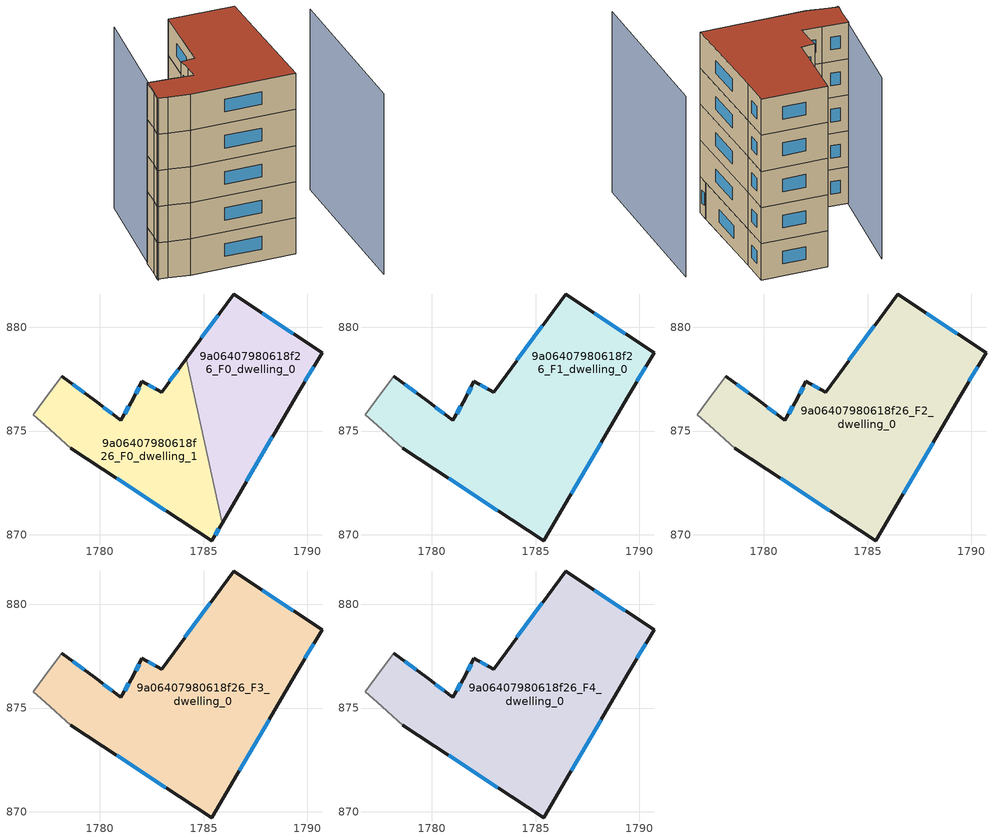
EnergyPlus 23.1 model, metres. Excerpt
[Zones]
9a06407980618f26_F0_dwelling_0
 floor ground (EU_floor_Construction): 1790.7,878.77 1789.48,876.73 1785.89,870.57 1784.15,878.48 1786.44,881.6 z0
 wall outside (EU_wall_Construction): 1785.89,870.57 1789.48,876.73 1790.7,878.77 1786.44,881.6 1784.15,878.48 z0:3
 wall to 9a06407980618f26_F0_dwelling_1 (EU_wall_Construction): 1784.15,878.48 1785.89,870.57 z0:3
 window (EU_Window_Construction): 1787.06,872.57 1788.31,874.72 / 1785.7,880.58 1784.9,879.5 / 1789.32,879.69 1787.83,880.68 / 1789.88,877.39 1790.3,878.1 z0.98:2.02
9a06407980618f26_F0_dwelling_1
 floor ground (EU_floor_Construction): 1784.15,878.48 1785.89,870.57 1785.39,869.71 1778.6,874.17 1777.36,875.28 1776.78,875.79 1777.33,876.52 1778.16,877.64 1779.77,876.45 1781,875.53 1781.59,876.5 1782.03,877.4 1782.97,876.88 z0
 wall outside (EU_wall_Construction): 1784.15,878.48 1782.97,876.88 1782.03,877.4 1781.59,876.5 1781,875.53 1779.77,876.45 1778.16,877.64 / 1778.6,874.17 1785.39,869.71 1785.89,870.57 z0:3
 wall adiabatic (EU_wall_Construction): 1778.16,877.64 1777.33,876.52 1776.78,875.79 1777.36,875.28 1778.6,874.17 z0:3
 window (EU_Window_Construction): 1781.4,876.18 1781.19,875.84 / 1781.89,877.1 1781.73,876.79 / 1782.67,877.05 1782.34,877.23 / 1783.77,877.96 1783.36,877.4 / 1785.55,869.99 1785.73,870.29 / 1780.81,872.72 1783.18,871.16 / 1779.25,876.83 1778.68,877.25 / 1780.6,875.83 1780.17,876.15 z0.98:2.02
9a06407980618f26_F1_dwelling_0
 floor to 9a06407980618f26_F0_dwelling_0 (EU_floor_Construction): 1790.7,878.77 1789.48,876.73 1785.89,870.57 1784.15,878.48 1786.44,881.6 z3
 floor to 9a06407980618f26_F0_dwelling_1 (EU_floor_Construction): 1784.15,878.48 1785.89,870.57 1785.39,869.71 1778.6,874.17 1777.36,875.28 1776.78,875.79 1777.33,876.52 1778.16,877.64 1779.77,876.45 1781,875.53 1781.59,876.5 1782.03,877.4 1782.97,876.88 z3
 wall outside (EU_wall_Construction): 1778.6,874.17 1785.39,869.71 1789.48,876.73 1790.7,878.77 1786.44,881.6 1782.97,876.88 1782.03,877.4 1781.59,876.5 1781,875.53 1779.77,876.45 1778.16,877.64 z3:6
 wall adiabatic (EU_wall_Construction): 1778.16,877.64 1777.33,876.52 1776.78,875.79 1777.36,875.28 1778.6,874.17 z3:6
 window (EU_Window_Construction): 1781.4,876.18 1781.19,875.84 / 1781.89,877.1 1781.73,876.79 / 1782.67,877.05 1782.34,877.23 / 1785.31,880.06 1784.1,878.41 / 1789.32,879.69 1787.83,880.68 / 1789.88,877.39 1790.3,878.1 / 1786.72,871.99 1788.15,874.44 / 1780.81,872.72 1783.18,871.16 / 1779.25,876.83 1778.68,877.25 / 1780.6,875.83 1780.17,876.15 z3.98:5.02
9a06407980618f26_F2_dwelling_0
 floor to 9a06407980618f26_F1_dwelling_0 (EU_floor_Construction): 1790.7,878.77 1789.48,876.73 1785.39,869.71 1778.6,874.17 1777.36,875.28 1776.78,875.79 1777.33,876.52 1778.16,877.64 1779.77,876.45 1781,875.53 1781.59,876.5 1782.03,877.4 1782.97,876.88 1786.44,881.6 z6
 wall outside (EU_wall_Construction): 1778.6,874.17 1785.39,869.71 1789.48,876.73 1790.7,878.77 1786.44,881.6 1782.97,876.88 1782.03,877.4 1781.59,876.5 1781,875.53 1779.77,876.45 1778.16,877.64 z6:9
 wall adiabatic (EU_wall_Construction): 1778.16,877.64 1777.33,876.52 1776.78,875.79 1777.36,875.28 1778.6,874.17 z6:9
 window (EU_Window_Construction): 1781.4,876.18 1781.19,875.84 / 1781.89,877.1 1781.73,876.79 / 1782.67,877.05 1782.34,877.23 / 1785.31,880.06 1784.1,878.41 / 1789.32,879.69 1787.83,880.68 / 1789.88,877.39 1790.3,878.1 / 1786.72,871.99 1788.15,874.44 / 1780.81,872.72 1783.18,871.16 / 1779.25,876.83 1778.68,877.25 / 1780.6,875.83 1780.17,876.15 z6.98:8.02
9a06407980618f26_F3_dwelling_0
 floor to 9a06407980618f26_F2_dwelling_0 (EU_floor_Construction): 1790.7,878.77 1789.48,876.73 1785.39,869.71 1778.6,874.17 1777.36,875.28 1776.78,875.79 1777.33,876.52 1778.16,877.64 1779.77,876.45 1781,875.53 1781.59,876.5 1782.03,877.4 1782.97,876.88 1786.44,881.6 z9
 wall outside (EU_wall_Construction): 1778.6,874.17 1785.39,869.71 1789.48,876.73 1790.7,878.77 1786.44,881.6 1782.97,876.88 1782.03,877.4 1781.59,876.5 1781,875.53 1779.77,876.45 1778.16,877.64 z9:12
 wall adiabatic (EU_wall_Construction): 1778.16,877.64 1777.33,876.52 1776.78,875.79 1777.36,875.28 1778.6,874.17 z9:12
 window (EU_Window_Construction): 1781.4,876.18 1781.19,875.84 / 1781.89,877.1 1781.73,876.79 / 1782.67,877.05 1782.34,877.23 / 1785.31,880.06 1784.1,878.41 / 1789.32,879.69 1787.83,880.68 / 1789.88,877.39 1790.3,878.1 / 1786.72,871.99 1788.15,874.44 / 1780.81,872.72 1783.18,871.16 / 1779.25,876.83 1778.68,877.25 / 1780.6,875.83 1780.17,876.15 z9.98:11.02
9a06407980618f26_F4_dwelling_0
 floor to 9a06407980618f26_F3_dwelling_0 (EU_floor_Construction): 1790.7,878.77 1789.48,876.73 1785.39,869.71 1778.6,874.17 1777.36,875.28 1776.78,875.79 1777.33,876.52 1778.16,877.64 1779.77,876.45 1781,875.53 1781.59,876.5 1782.03,877.4 1782.97,876.88 1786.44,881.6 z12
 wall outside (EU_wall_Construction): 1778.6,874.17 1785.39,869.71 1789.48,876.73 1790.7,878.77 1786.44,881.6 1782.97,876.88 1782.03,877.4 1781.59,876.5 1781,875.53 1779.77,876.45 1778.16,877.64 z12:15
 wall adiabatic (EU_wall_Construction): 1778.16,877.64 1777.33,876.52 1776.78,875.79 1777.36,875.28 1778.6,874.17 z12:15
 window (EU_Window_Construction): 1781.4,876.18 1781.19,875.84 / 1781.89,877.1 1781.73,876.79 / 1782.67,877.05 1782.34,877.23 / 1785.31,880.06 1784.1,878.41 / 1789.32,879.69 1787.83,880.68 / 1789.88,877.39 1790.3,878.1 / 1786.72,871.99 1788.15,874.44 / 1780.81,872.72 1783.18,871.16 / 1779.25,876.83 1778.68,877.25 / 1780.6,875.83 1780.17,876.15 z12.98:14.02
 roof outside (EU_roof_Construction): 1785.39,869.71 1789.48,876.73 1790.7,878.77 1786.44,881.6 1782.97,876.88 1782.03,877.4 1781.59,876.5 1781,875.53 1779.77,876.45 1778.16,877.64 1777.33,876.52 1776.78,875.79 1777.36,875.28 1778.6,874.17 z15
shading: 1786.62,862.9 1793.42,874.1 / 1783.24,884.08 1776.69,875.68 z0:15
[Building]
EU S2 Campaign: North Axis=0; Terrain=City; Solar Distribution=FullExterior
[Site:Location]
Bologna: Latitude=44.5; Longitude=11.25; Time Zone=1; Elevation=37
[SizingPeriod:WeatherFileDays]
AnnualSizingPeriod: Begin Month=1; Begin Day of Month=1; End Month=12; End Day of Month=31; Day of Week for Start Day=Monday; Use Weather File Daylight Saving Period=No; Use Weather File Rain and Snow Indicators=No
[MATERIAL]
EU_InternalMass_Material: Roughness=MediumRough; Thickness=0.1; Conductivity=1; Density=1800; Specific Heat=900; Thermal Absorptance=0.9; Solar Absorptance=0.7; Visible Absorptance=0.7
[MATERIAL:NOMASS] Roughness=MediumRough; Thermal Absorptance=0.9; Solar Absorptance=0.7; Visible Absorptance=0.7
Name | Thermal Resistance
EU_wall_NoMass | 0.905828
EU_roof_NoMass | 0.37593
EU_floor_NoMass | 0.67114
[WINDOWMATERIAL:SIMPLEGLAZINGSYSTEM]
EU_Window_SimpleGlazing: UFactor=4.52486; Solar Heat Gain Coefficient=0.85; Visible Transmittance=0.85
[CONSTRUCTION]
EU_wall_Construction: EU_wall_NoMass
EU_roof_Construction: EU_roof_NoMass
EU_floor_Construction: EU_floor_NoMass
EU_Window_Construction: EU_Window_SimpleGlazing
EU_InternalMass_Construction: EU_InternalMass_Material
[ZONE] Type=1; Multiplier=1; Ceiling Height=autocalculate; Floor Area=autocalculate; Part of Total Floor Area=Yes
Name | Volume
9a06407980618f26_F0_dwelling_0 | 107.81
9a06407980618f26_F1_dwelling_0 | 215.615
9a06407980618f26_F2_dwelling_0; 9a06407980618f26_F3_dwelling_0; 9a06407980618f26_F4_dwelling_0 | 215.616
9a06407980618f26_F0_dwelling_1 | 107.808
[INTERNALMASS] Construction=EU_InternalMass_Construction
Name | Zone or ZoneList | Surface Area
9a06407980618f26_F0_dwelling_0_EU_InternalMass | 9a06407980618f26_F0_dwelling_0 | 35.937
9a06407980618f26_F0_dwelling_1_EU_InternalMass | 9a06407980618f26_F0_dwelling_1 | 35.9356
9a06407980618f26_F1_dwelling_0_EU_InternalMass | 9a06407980618f26_F1_dwelling_0 | 71.8717
9a06407980618f26_F2_dwelling_0_EU_InternalMass | 9a06407980618f26_F2_dwelling_0 | 71.8717
9a06407980618f26_F3_dwelling_0_EU_InternalMass | 9a06407980618f26_F3_dwelling_0 | 71.8717
9a06407980618f26_F4_dwelling_0_EU_InternalMass | 9a06407980618f26_F4_dwelling_0 | 71.8717
[OTHEREQUIPMENT] Fuel Type=Electricity; Design Level Calculation Method=Watts/Area; Power per Zone Floor Area=1; Fraction Latent=0; Fraction Radiant=0; Fraction Lost=0; Carbon Dioxide Generation Rate=0; EndUse Subcategory=EU_Step8_InternalGains
Name | Zone or ZoneList or Space or SpaceList | Schedule
EU_Step8_InternalGain_9a06407980618f26_F0_dwelling_0_f000 | 9a06407980618f26_F0_dwelling_0 | EU_Step8_GainSchedule_9a06407980618f26_F0_dwelling_0_f000
EU_Step8_InternalGain_9a06407980618f26_F0_dwelling_1_f000 | 9a06407980618f26_F0_dwelling_1 | EU_Step8_GainSchedule_9a06407980618f26_F0_dwelling_1_f000
EU_Step8_InternalGain_9a06407980618f26_F1_dwelling_0_f000 | 9a06407980618f26_F1_dwelling_0 | EU_Step8_GainSchedule_9a06407980618f26_F1_dwelling_0_f000
EU_Step8_InternalGain_9a06407980618f26_F2_dwelling_0_f000 | 9a06407980618f26_F2_dwelling_0 | EU_Step8_GainSchedule_9a06407980618f26_F2_dwelling_0_f000
EU_Step8_InternalGain_9a06407980618f26_F3_dwelling_0_f000 | 9a06407980618f26_F3_dwelling_0 | EU_Step8_GainSchedule_9a06407980618f26_F3_dwelling_0_f000
EU_Step8_InternalGain_9a06407980618f26_F4_dwelling_0_f000 | 9a06407980618f26_F4_dwelling_0 | EU_Step8_GainSchedule_9a06407980618f26_F4_dwelling_0_f000
[ZONEVENTILATION:DESIGNFLOWRATE] Schedule=EU_AlwaysOn; Design Flow Rate Calculation Method=AirChanges/Hour; Air Changes per Hour=0.73129; Ventilation Type=Natural; Fan Pressure Rise=0; Fan Total Efficiency=1; Constant Term Coefficient=1; Temperature Term Coefficient=0; Velocity Term Coefficient=0; Velocity Squared Term Coefficient=0; Minimum Indoor Temperature=-100; Maximum Indoor Temperature=100; Delta Temperature=-100; Minimum Outdoor Temperature=-100; Maximum Outdoor Temperature=100; Maximum Wind Speed=40
Name | Zone or ZoneList or Space or SpaceList
EU_ConstantAir_9a06407980618f26_F0_dwelling_0 | 9a06407980618f26_F0_dwelling_0
EU_ConstantAir_9a06407980618f26_F0_dwelling_1 | 9a06407980618f26_F0_dwelling_1
EU_ConstantAir_9a06407980618f26_F1_dwelling_0 | 9a06407980618f26_F1_dwelling_0
EU_ConstantAir_9a06407980618f26_F2_dwelling_0 | 9a06407980618f26_F2_dwelling_0
EU_ConstantAir_9a06407980618f26_F3_dwelling_0 | 9a06407980618f26_F3_dwelling_0
EU_ConstantAir_9a06407980618f26_F4_dwelling_0 | 9a06407980618f26_F4_dwelling_0
[HVACTEMPLATE:THERMOSTAT] Constant Heating Setpoint=20; Constant Cooling Setpoint=50
EU_HeatOnly_9a06407980618f26_F0_dwelling_0; EU_HeatOnly_9a06407980618f26_F0_dwelling_1; EU_HeatOnly_9a06407980618f26_F1_dwelling_0; EU_HeatOnly_9a06407980618f26_F2_dwelling_0; EU_HeatOnly_9a06407980618f26_F3_dwelling_0; EU_HeatOnly_9a06407980618f26_F4_dwelling_0
[HVACTEMPLATE:ZONE:IDEALLOADSAIRSYSTEM] System Availability Schedule=EU_AlwaysOn; Maximum Heating Supply Air Temperature=50; Minimum Cooling Supply Air Temperature=13; Maximum Heating Supply Air Humidity Ratio=0.0156; Minimum Cooling Supply Air Humidity Ratio=0.0077; Heating Limit=NoLimit; Cooling Limit=NoLimit; Heating Availability Schedule=EU_AlwaysOn; Cooling Availability Schedule=EU_CoolingOff; Dehumidification Control Type=ConstantSensibleHeatRatio; Cooling Sensible Heat Ratio=0.7; Dehumidification Setpoint=60; Humidification Control Type=None; Humidification Setpoint=30; Outdoor Air Method=None; Outdoor Air Flow Rate per Person=0.00944; Outdoor Air Flow Rate per Zone Floor Area=0; Outdoor Air Flow Rate per Zone=0; Demand Controlled Ventilation Type=None; Outdoor Air Economizer Type=NoEconomizer; Heat Recovery Type=None; Sensible Heat Recovery Effectiveness=0.7; Latent Heat Recovery Effectiveness=0.65
Name | Template Thermostat
9a06407980618f26_F0_dwelling_0 | EU_HeatOnly_9a06407980618f26_F0_dwelling_0
9a06407980618f26_F0_dwelling_1 | EU_HeatOnly_9a06407980618f26_F0_dwelling_1
9a06407980618f26_F1_dwelling_0 | EU_HeatOnly_9a06407980618f26_F1_dwelling_0
9a06407980618f26_F2_dwelling_0 | EU_HeatOnly_9a06407980618f26_F2_dwelling_0
9a06407980618f26_F3_dwelling_0 | EU_HeatOnly_9a06407980618f26_F3_dwelling_0
9a06407980618f26_F4_dwelling_0 | EU_HeatOnly_9a06407980618f26_F4_dwelling_0
[SIZING:ZONE] Zone Cooling Design Supply Air Temperature Input Method=SupplyAirTemperature; Zone Cooling Design Supply Air Temperature=13; Zone Heating Design Supply Air Temperature Input Method=SupplyAirTemperature; Zone Heating Design Supply Air Temperature=50; Zone Cooling Design Supply Air Humidity Ratio=0.008; Zone Heating Design Supply Air Humidity Ratio=0.008; Cooling Design Air Flow Method=DesignDay; Cooling Design Air Flow Rate=0; Cooling Minimum Air Flow per Zone Floor Area=0.000762; Cooling Minimum Air Flow=0; Cooling Minimum Air Flow Fraction=0.2; Heating Design Air Flow Method=DesignDay; Heating Design Air Flow Rate=0; Heating Maximum Air Flow per Zone Floor Area=0.002032; Heating Maximum Air Flow=0.141576; Heating Maximum Air Flow Fraction=0.3; Account for Dedicated Outdoor Air System=No; Dedicated Outdoor Air System Control Strategy=NeutralSupplyAir; Dedicated Outdoor Air Low Setpoint Temperature for Design=autosize; Dedicated Outdoor Air High Setpoint Temperature for Design=autosize; Zone Load Sizing Method=Sensible Load Only No Latent Load; Zone Latent Cooling Design Supply Air Humidity Ratio Input Method=HumidityRatioDifference; Zone Cooling Design Supply Air Humidity Ratio Difference=0.005; Zone Latent Heating Design Supply Air Humidity Ratio Input Method=HumidityRatioDifference; Zone Humidification Design Supply Air Humidity Ratio Difference=0.005
9a06407980618f26_F0_dwelling_0; 9a06407980618f26_F0_dwelling_1; 9a06407980618f26_F1_dwelling_0; 9a06407980618f26_F2_dwelling_0; 9a06407980618f26_F3_dwelling_0; 9a06407980618f26_F4_dwelling_0
[SCHEDULE:CONSTANT]
Name | Hourly Value
EU_AlwaysOn | 1
EU_CoolingOff | 0
[SCHEDULE:FILE] Column Number=1; Rows to Skip at Top=0; Number of Hours of Data=8760; Column Separator=Comma; Interpolate to Timestep=No; Minutes per Item=60; Adjust Schedule for Daylight Savings=Yes
Name | File
EU_Step8_GainSchedule_9a06407980618f26_F0_dwelling_0_f000 | ../../schedules/9a06407980618f26/9a06407980618f26_F0_dwelling_0_f000_gain.csv
EU_Step8_GainSchedule_9a06407980618f26_F0_dwelling_1_f000 | ../../schedules/9a06407980618f26/9a06407980618f26_F0_dwelling_1_f000_gain.csv
EU_Step8_GainSchedule_9a06407980618f26_F1_dwelling_0_f000 | ../../schedules/9a06407980618f26/9a06407980618f26_F1_dwelling_0_f000_gain.csv
EU_Step8_GainSchedule_9a06407980618f26_F2_dwelling_0_f000 | ../../schedules/9a06407980618f26/9a06407980618f26_F2_dwelling_0_f000_gain.csv
EU_Step8_GainSchedule_9a06407980618f26_F3_dwelling_0_f000 | ../../schedules/9a06407980618f26/9a06407980618f26_F3_dwelling_0_f000_gain.csv
EU_Step8_GainSchedule_9a06407980618f26_F4_dwelling_0_f000 | ../../schedules/9a06407980618f26/9a06407980618f26_F4_dwelling_0_f000_gain.csv
